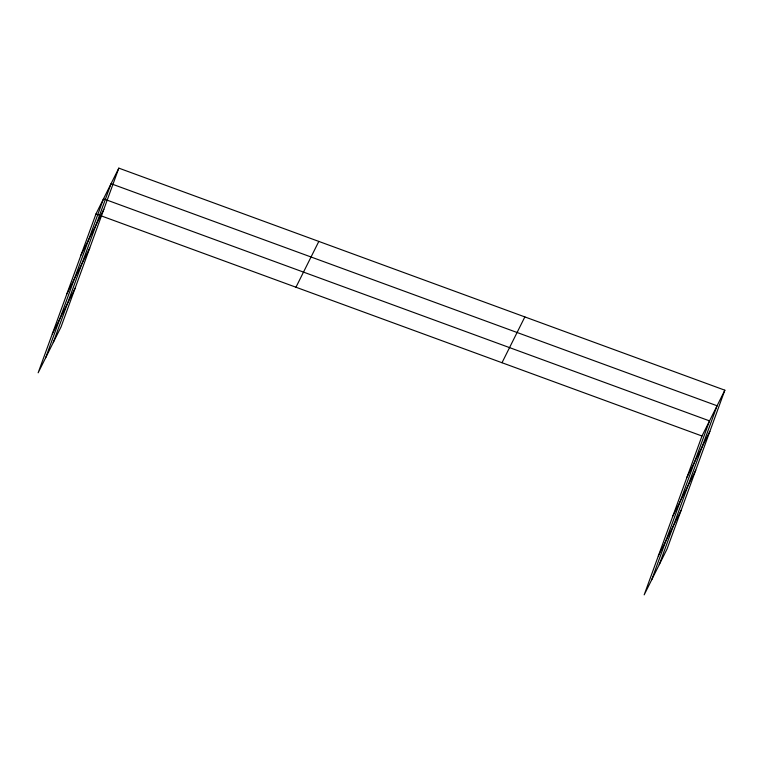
<?xml version="1.0" encoding="UTF-8"?>
<svg xmlns="http://www.w3.org/2000/svg" width="763" height="763" viewBox="0 0 763 763"><rect width="100%" height="100%" fill="white"/><g stroke="black" fill="none" stroke-linecap="round" stroke-linejoin="round"><path stroke-width="1.14" d="M118.828 168.137L95.966 213.945L38.15 372.802L61.011 326.993L118.828 168.137L724.85 390.198L667.034 549.055L644.172 594.863L701.989 436.007L724.85 390.198M45.694 357.685L103.51 198.828L709.533 420.89L651.716 579.746M53.238 342.568L111.055 183.711L717.077 405.773L659.261 564.63M81.002 255.071L103.863 209.262M66.858 293.927L89.719 248.118M52.294 333.956L75.146 288.147M295.958 287.222L318.82 241.423M502.006 362.721L524.858 316.922M687.024 477.133L709.886 431.324M672.88 515.979L695.742 470.17M658.316 556.008L681.168 510.199M95.966 213.945L701.989 436.007"/></g></svg>
